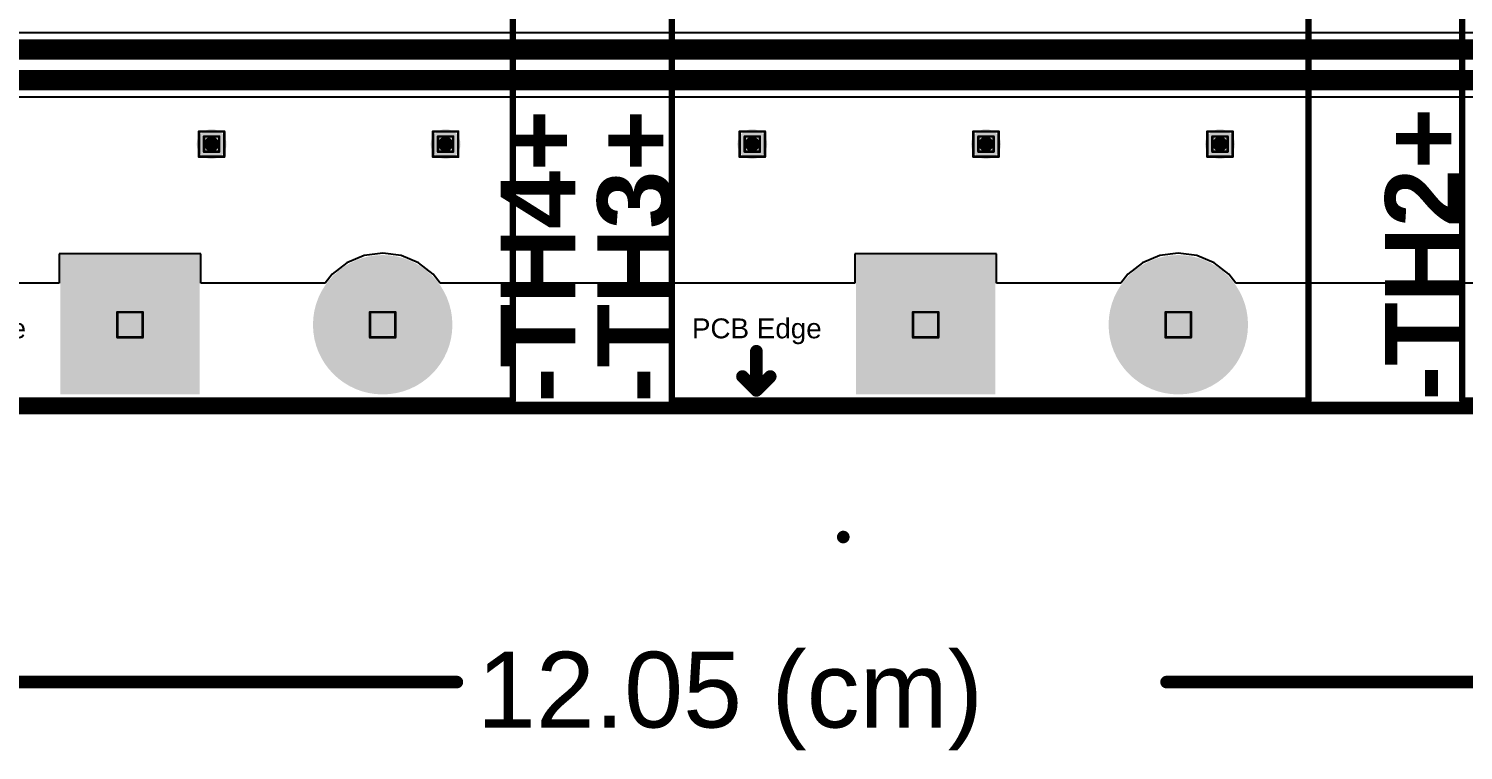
# Model space of a CAD drawing. Header units: inches. Extents: x -0.3 to 9.9, y -0.4 to 5.
# Drawn here: x 1.618 to 2.754, y -0.393 to 0.178 of the extents above; entities that cross this region are included whole.
import ezdxf

# ---------------------------------------------------------------- set-up
doc = ezdxf.new("R2010")
doc.units = ezdxf.units.IN
doc.header["$MEASUREMENT"] = 0
for name, color, linetype in [('Board Outline', 216, 'Continuous'), ('Bottom Layer', 5, 'Continuous'), ('Bottom Solder', 6, 'Continuous'), ('Dimension', 6, 'Continuous'), ('Drill Drawing', 1, 'Continuous'), ('Multi-Layer', 9, 'Continuous'), ('Pad Holes', 156, 'Continuous'), ('Top Layer', 1, 'Continuous'), ('Top Overlay', 2, 'Continuous'), ('Top Solder', 216, 'Continuous'), ('Via Holes', 16, 'Continuous')]:
    doc.layers.add(name, color=color, linetype=linetype)
doc.styles.add('Arial', font='', dxfattribs={"height": 0.2})
doc.styles.add('Arial_Bold', font='', dxfattribs={"height": 0.2})
doc.styles.get('Arial').set_extended_font_data('Arial')
doc.styles.get('Arial_Bold').set_extended_font_data('Arial', bold=True)

# ---------------------------------------------------------------- blocks, each defined once
blk = doc.blocks.new('HA0200500000G_7')
at = {"layer": 'Bottom Layer'}
h = blk.add_hatch(color=5, dxfattribs=at)
edge = h.paths.add_edge_path()
edge.add_arc((-0.1, 0.15), 0.0511811, 0, 360)
h = blk.add_hatch(color=5, dxfattribs=at)
edge = h.paths.add_edge_path()
edge.add_arc((0.1, 0.15), 0.0511811, 0, 360)
blk.add_hatch(color=5, dxfattribs=at).paths.add_polyline_path([(-0.1511811, -0.0988189), (-0.0488189, -0.0988189), (-0.0488189, -0.2011811), (-0.1511811, -0.2011811)])
h = blk.add_hatch(color=5, dxfattribs=at)
edge = h.paths.add_edge_path()
edge.add_arc((0.1, -0.15), 0.0511811, 0, 360)
at = {"layer": 'Bottom Solder'}
h = blk.add_hatch(color=6, dxfattribs=at)
edge = h.paths.add_edge_path()
edge.add_arc((-0.1, 0.15), 0.0551811, 0, 360)
h = blk.add_hatch(color=6, dxfattribs=at)
edge = h.paths.add_edge_path()
edge.add_arc((0.1, 0.15), 0.0551811, 0, 360)
blk.add_hatch(color=6, dxfattribs=at).paths.add_polyline_path([(-0.1551811, -0.0948189), (-0.0448189, -0.0948189), (-0.0448189, -0.2051811), (-0.1551811, -0.2051811)])
h = blk.add_hatch(color=6, dxfattribs=at)
edge = h.paths.add_edge_path()
edge.add_arc((0.1, -0.15), 0.0551811, 0, 360)
at = {"layer": 'Multi-Layer'}
h = blk.add_hatch(color=9, dxfattribs=at)
edge = h.paths.add_edge_path()
edge.add_arc((-0.1, 0.15), 0.0511811, 0, 360)
h = blk.add_hatch(color=9, dxfattribs=at)
edge = h.paths.add_edge_path()
edge.add_arc((0.1, 0.15), 0.0511811, 0, 360)
blk.add_hatch(color=9, dxfattribs=at).paths.add_polyline_path([(-0.1511811, -0.0988189), (-0.0488189, -0.0988189), (-0.0488189, -0.2011811), (-0.1511811, -0.2011811)])
h = blk.add_hatch(color=9, dxfattribs=at)
edge = h.paths.add_edge_path()
edge.add_arc((0.1, -0.15), 0.0511811, 0, 360)
at = {"layer": 'Pad Holes'}
h = blk.add_hatch(color=7, dxfattribs=at)
edge = h.paths.add_edge_path()
edge.add_arc((-0.1, 0.15), 0.0255905, 0, 360)
h = blk.add_hatch(color=7, dxfattribs=at)
edge = h.paths.add_edge_path()
edge.add_arc((0.1, 0.15), 0.0255905, 0, 360)
h = blk.add_hatch(color=7, dxfattribs=at)
edge = h.paths.add_edge_path()
edge.add_arc((-0.1, -0.15), 0.0255905, 0, 360)
h = blk.add_hatch(color=7, dxfattribs=at)
edge = h.paths.add_edge_path()
edge.add_arc((0.1, -0.15), 0.0255905, 0, 360)
at = {"layer": 'Top Layer'}
h = blk.add_hatch(color=1, dxfattribs=at)
edge = h.paths.add_edge_path()
edge.add_arc((-0.1, 0.15), 0.0511811, 0, 360)
h = blk.add_hatch(color=1, dxfattribs=at)
edge = h.paths.add_edge_path()
edge.add_arc((0.1, 0.15), 0.0511811, 0, 360)
blk.add_hatch(color=1, dxfattribs=at).paths.add_polyline_path([(-0.1511811, -0.0988189), (-0.0488189, -0.0988189), (-0.0488189, -0.2011811), (-0.1511811, -0.2011811)])
h = blk.add_hatch(color=1, dxfattribs=at)
edge = h.paths.add_edge_path()
edge.add_arc((0.1, -0.15), 0.0511811, 0, 360)
at = {"layer": 'Top Solder'}
h = blk.add_hatch(color=216, dxfattribs=at)
edge = h.paths.add_edge_path()
edge.add_arc((-0.1, 0.15), 0.0551811, 0, 360)
h = blk.add_hatch(color=216, dxfattribs=at)
edge = h.paths.add_edge_path()
edge.add_arc((0.1, 0.15), 0.0551811, 0, 360)
blk.add_hatch(color=216, dxfattribs=at).paths.add_polyline_path([(-0.1551811, -0.0948189), (-0.0448189, -0.0948189), (-0.0448189, -0.2051811), (-0.1551811, -0.2051811)])
h = blk.add_hatch(color=216, dxfattribs=at)
edge = h.paths.add_edge_path()
edge.add_arc((0.1, -0.15), 0.0551811, 0, 360)
at = {"layer": 'Top Overlay'}
for points in [[(-0.301, 0.212, 0.005, 0.005, 0), (0.203, 0.212, 0.005, 0.005, 0)], [(-0.301, -0.21, 0.005, 0.005, 0), (-0.301, 0.212, 0.005, 0.005, 0)], [(0.203, -0.21, 0.005, 0.005, 0), (0.203, 0.212, 0.005, 0.005, 0)], [(-0.234, -0.202, 0.01, 0.01, 0), (-0.234, -0.171, 0.01, 0.01, 0)], [(-0.245, -0.191, 0.01, 0.01, 0), (-0.234, -0.202, 0.01, 0.01, 0)], [(-0.234, -0.202, 0.01, 0.01, 0), (-0.223, -0.191, 0.01, 0.01, 0)], [(-0.301, -0.21, 0.005, 0.005, 0), (-0.195, -0.21, 0.005, 0.005, 0)], [(-0.195, -0.21, 0.005, 0.005, 0), (0.203, -0.21, 0.005, 0.005, 0)]]:
    blk.add_lwpolyline(points, format="xyseb", dxfattribs=at)
for points in [[(-0.30225, 0.212, 0.0025, 0.0025, 1), (-0.29975, 0.212, 0.0025, 0.0025, 1)], [(-0.30225, 0.212, 0.0025, 0.0025, 1), (-0.29975, 0.212, 0.0025, 0.0025, 1)], [(0.20175, 0.212, 0.0025, 0.0025, 1), (0.20425, 0.212, 0.0025, 0.0025, 1)], [(0.20175, 0.212, 0.0025, 0.0025, 1), (0.20425, 0.212, 0.0025, 0.0025, 1)], [(-0.2365, -0.171, 0.005, 0.005, 1), (-0.2315, -0.171, 0.005, 0.005, 1)], [(-0.2475, -0.191, 0.005, 0.005, 1), (-0.2425, -0.191, 0.005, 0.005, 1)], [(-0.2255, -0.191, 0.005, 0.005, 1), (-0.2205, -0.191, 0.005, 0.005, 1)], [(-0.2365, -0.202, 0.005, 0.005, 1), (-0.2315, -0.202, 0.005, 0.005, 1)], [(-0.2365, -0.202, 0.005, 0.005, 1), (-0.2315, -0.202, 0.005, 0.005, 1)], [(-0.2365, -0.202, 0.005, 0.005, 1), (-0.2315, -0.202, 0.005, 0.005, 1)], [(-0.30225, -0.21, 0.0025, 0.0025, 1), (-0.29975, -0.21, 0.0025, 0.0025, 1)], [(-0.30225, -0.21, 0.0025, 0.0025, 1), (-0.29975, -0.21, 0.0025, 0.0025, 1)], [(-0.19625, -0.21, 0.0025, 0.0025, 1), (-0.19375, -0.21, 0.0025, 0.0025, 1)], [(-0.19625, -0.21, 0.0025, 0.0025, 1), (-0.19375, -0.21, 0.0025, 0.0025, 1)], [(0.20175, -0.21, 0.0025, 0.0025, 1), (0.20425, -0.21, 0.0025, 0.0025, 1)], [(0.20175, -0.21, 0.0025, 0.0025, 1), (0.20425, -0.21, 0.0025, 0.0025, 1)]]:
    blk.add_lwpolyline(points, format="xyseb", close=True, dxfattribs=at)
at = {"layer": 'Top Overlay', "style": 'Arial'}
blk.add_text('PCB Edge', height=0.015748, dxfattribs=at).set_placement((-0.285, -0.1607524))
blk = doc.blocks.new('HA0200500000G_8')
at = {"layer": 'Bottom Layer'}
h = blk.add_hatch(color=5, dxfattribs=at)
edge = h.paths.add_edge_path()
edge.add_arc((-0.1, 0.15), 0.0511811, 0, 360)
h = blk.add_hatch(color=5, dxfattribs=at)
edge = h.paths.add_edge_path()
edge.add_arc((0.1, 0.15), 0.0511811, 0, 360)
blk.add_hatch(color=5, dxfattribs=at).paths.add_polyline_path([(-0.1511811, -0.0988189), (-0.0488189, -0.0988189), (-0.0488189, -0.2011811), (-0.1511811, -0.2011811)])
h = blk.add_hatch(color=5, dxfattribs=at)
edge = h.paths.add_edge_path()
edge.add_arc((0.1, -0.15), 0.0511811, 0, 360)
at = {"layer": 'Bottom Solder'}
h = blk.add_hatch(color=6, dxfattribs=at)
edge = h.paths.add_edge_path()
edge.add_arc((-0.1, 0.15), 0.0551811, 0, 360)
h = blk.add_hatch(color=6, dxfattribs=at)
edge = h.paths.add_edge_path()
edge.add_arc((0.1, 0.15), 0.0551811, 0, 360)
blk.add_hatch(color=6, dxfattribs=at).paths.add_polyline_path([(-0.1551811, -0.0948189), (-0.0448189, -0.0948189), (-0.0448189, -0.2051811), (-0.1551811, -0.2051811)])
h = blk.add_hatch(color=6, dxfattribs=at)
edge = h.paths.add_edge_path()
edge.add_arc((0.1, -0.15), 0.0551811, 0, 360)
at = {"layer": 'Multi-Layer'}
h = blk.add_hatch(color=9, dxfattribs=at)
edge = h.paths.add_edge_path()
edge.add_arc((-0.1, 0.15), 0.0511811, 0, 360)
h = blk.add_hatch(color=9, dxfattribs=at)
edge = h.paths.add_edge_path()
edge.add_arc((0.1, 0.15), 0.0511811, 0, 360)
blk.add_hatch(color=9, dxfattribs=at).paths.add_polyline_path([(-0.1511811, -0.0988189), (-0.0488189, -0.0988189), (-0.0488189, -0.2011811), (-0.1511811, -0.2011811)])
h = blk.add_hatch(color=9, dxfattribs=at)
edge = h.paths.add_edge_path()
edge.add_arc((0.1, -0.15), 0.0511811, 0, 360)
at = {"layer": 'Pad Holes'}
h = blk.add_hatch(color=7, dxfattribs=at)
edge = h.paths.add_edge_path()
edge.add_arc((-0.1, 0.15), 0.0255905, 0, 360)
h = blk.add_hatch(color=7, dxfattribs=at)
edge = h.paths.add_edge_path()
edge.add_arc((0.1, 0.15), 0.0255905, 0, 360)
h = blk.add_hatch(color=7, dxfattribs=at)
edge = h.paths.add_edge_path()
edge.add_arc((-0.1, -0.15), 0.0255905, 0, 360)
h = blk.add_hatch(color=7, dxfattribs=at)
edge = h.paths.add_edge_path()
edge.add_arc((0.1, -0.15), 0.0255905, 0, 360)
at = {"layer": 'Top Layer'}
h = blk.add_hatch(color=1, dxfattribs=at)
edge = h.paths.add_edge_path()
edge.add_arc((-0.1, 0.15), 0.0511811, 0, 360)
h = blk.add_hatch(color=1, dxfattribs=at)
edge = h.paths.add_edge_path()
edge.add_arc((0.1, 0.15), 0.0511811, 0, 360)
blk.add_hatch(color=1, dxfattribs=at).paths.add_polyline_path([(-0.1511811, -0.0988189), (-0.0488189, -0.0988189), (-0.0488189, -0.2011811), (-0.1511811, -0.2011811)])
h = blk.add_hatch(color=1, dxfattribs=at)
edge = h.paths.add_edge_path()
edge.add_arc((0.1, -0.15), 0.0511811, 0, 360)
at = {"layer": 'Top Solder'}
h = blk.add_hatch(color=216, dxfattribs=at)
edge = h.paths.add_edge_path()
edge.add_arc((-0.1, 0.15), 0.0551811, 0, 360)
h = blk.add_hatch(color=216, dxfattribs=at)
edge = h.paths.add_edge_path()
edge.add_arc((0.1, 0.15), 0.0551811, 0, 360)
blk.add_hatch(color=216, dxfattribs=at).paths.add_polyline_path([(-0.1551811, -0.0948189), (-0.0448189, -0.0948189), (-0.0448189, -0.2051811), (-0.1551811, -0.2051811)])
h = blk.add_hatch(color=216, dxfattribs=at)
edge = h.paths.add_edge_path()
edge.add_arc((0.1, -0.15), 0.0551811, 0, 360)
at = {"layer": 'Top Overlay'}
for points in [[(-0.301, 0.212, 0.005, 0.005, 0), (0.203, 0.212, 0.005, 0.005, 0)], [(-0.301, -0.21, 0.005, 0.005, 0), (-0.301, 0.212, 0.005, 0.005, 0)], [(0.203, -0.21, 0.005, 0.005, 0), (0.203, 0.212, 0.005, 0.005, 0)], [(-0.234, -0.202, 0.01, 0.01, 0), (-0.234, -0.171, 0.01, 0.01, 0)], [(-0.245, -0.191, 0.01, 0.01, 0), (-0.234, -0.202, 0.01, 0.01, 0)], [(-0.234, -0.202, 0.01, 0.01, 0), (-0.223, -0.191, 0.01, 0.01, 0)], [(-0.301, -0.21, 0.005, 0.005, 0), (-0.195, -0.21, 0.005, 0.005, 0)], [(-0.195, -0.21, 0.005, 0.005, 0), (0.203, -0.21, 0.005, 0.005, 0)]]:
    blk.add_lwpolyline(points, format="xyseb", dxfattribs=at)
for points in [[(-0.30225, 0.212, 0.0025, 0.0025, 1), (-0.29975, 0.212, 0.0025, 0.0025, 1)], [(-0.30225, 0.212, 0.0025, 0.0025, 1), (-0.29975, 0.212, 0.0025, 0.0025, 1)], [(0.20175, 0.212, 0.0025, 0.0025, 1), (0.20425, 0.212, 0.0025, 0.0025, 1)], [(0.20175, 0.212, 0.0025, 0.0025, 1), (0.20425, 0.212, 0.0025, 0.0025, 1)], [(-0.2365, -0.171, 0.005, 0.005, 1), (-0.2315, -0.171, 0.005, 0.005, 1)], [(-0.2475, -0.191, 0.005, 0.005, 1), (-0.2425, -0.191, 0.005, 0.005, 1)], [(-0.2255, -0.191, 0.005, 0.005, 1), (-0.2205, -0.191, 0.005, 0.005, 1)], [(-0.2365, -0.202, 0.005, 0.005, 1), (-0.2315, -0.202, 0.005, 0.005, 1)], [(-0.2365, -0.202, 0.005, 0.005, 1), (-0.2315, -0.202, 0.005, 0.005, 1)], [(-0.2365, -0.202, 0.005, 0.005, 1), (-0.2315, -0.202, 0.005, 0.005, 1)], [(-0.30225, -0.21, 0.0025, 0.0025, 1), (-0.29975, -0.21, 0.0025, 0.0025, 1)], [(-0.30225, -0.21, 0.0025, 0.0025, 1), (-0.29975, -0.21, 0.0025, 0.0025, 1)], [(-0.19625, -0.21, 0.0025, 0.0025, 1), (-0.19375, -0.21, 0.0025, 0.0025, 1)], [(-0.19625, -0.21, 0.0025, 0.0025, 1), (-0.19375, -0.21, 0.0025, 0.0025, 1)], [(0.20175, -0.21, 0.0025, 0.0025, 1), (0.20425, -0.21, 0.0025, 0.0025, 1)], [(0.20175, -0.21, 0.0025, 0.0025, 1), (0.20425, -0.21, 0.0025, 0.0025, 1)]]:
    blk.add_lwpolyline(points, format="xyseb", close=True, dxfattribs=at)
at = {"layer": 'Top Overlay', "style": 'Arial'}
blk.add_text('PCB Edge', height=0.015748, dxfattribs=at).set_placement((-0.285, -0.1607524))
blk = doc.blocks.new('HA0200500000G_9')
at = {"layer": 'Bottom Layer'}
h = blk.add_hatch(color=5, dxfattribs=at)
edge = h.paths.add_edge_path()
edge.add_arc((-0.1, 0.15), 0.0511811, 0, 360)
h = blk.add_hatch(color=5, dxfattribs=at)
edge = h.paths.add_edge_path()
edge.add_arc((0.1, 0.15), 0.0511811, 0, 360)
blk.add_hatch(color=5, dxfattribs=at).paths.add_polyline_path([(-0.1511811, -0.0988189), (-0.0488189, -0.0988189), (-0.0488189, -0.2011811), (-0.1511811, -0.2011811)])
h = blk.add_hatch(color=5, dxfattribs=at)
edge = h.paths.add_edge_path()
edge.add_arc((0.1, -0.15), 0.0511811, 0, 360)
at = {"layer": 'Bottom Solder'}
h = blk.add_hatch(color=6, dxfattribs=at)
edge = h.paths.add_edge_path()
edge.add_arc((-0.1, 0.15), 0.0551811, 0, 360)
h = blk.add_hatch(color=6, dxfattribs=at)
edge = h.paths.add_edge_path()
edge.add_arc((0.1, 0.15), 0.0551811, 0, 360)
blk.add_hatch(color=6, dxfattribs=at).paths.add_polyline_path([(-0.1551811, -0.0948189), (-0.0448189, -0.0948189), (-0.0448189, -0.2051811), (-0.1551811, -0.2051811)])
h = blk.add_hatch(color=6, dxfattribs=at)
edge = h.paths.add_edge_path()
edge.add_arc((0.1, -0.15), 0.0551811, 0, 360)
at = {"layer": 'Multi-Layer'}
h = blk.add_hatch(color=9, dxfattribs=at)
edge = h.paths.add_edge_path()
edge.add_arc((-0.1, 0.15), 0.0511811, 0, 360)
h = blk.add_hatch(color=9, dxfattribs=at)
edge = h.paths.add_edge_path()
edge.add_arc((0.1, 0.15), 0.0511811, 0, 360)
blk.add_hatch(color=9, dxfattribs=at).paths.add_polyline_path([(-0.1511811, -0.0988189), (-0.0488189, -0.0988189), (-0.0488189, -0.2011811), (-0.1511811, -0.2011811)])
h = blk.add_hatch(color=9, dxfattribs=at)
edge = h.paths.add_edge_path()
edge.add_arc((0.1, -0.15), 0.0511811, 0, 360)
at = {"layer": 'Pad Holes'}
h = blk.add_hatch(color=7, dxfattribs=at)
edge = h.paths.add_edge_path()
edge.add_arc((-0.1, 0.15), 0.0255905, 0, 360)
h = blk.add_hatch(color=7, dxfattribs=at)
edge = h.paths.add_edge_path()
edge.add_arc((0.1, 0.15), 0.0255905, 0, 360)
h = blk.add_hatch(color=7, dxfattribs=at)
edge = h.paths.add_edge_path()
edge.add_arc((-0.1, -0.15), 0.0255905, 0, 360)
h = blk.add_hatch(color=7, dxfattribs=at)
edge = h.paths.add_edge_path()
edge.add_arc((0.1, -0.15), 0.0255905, 0, 360)
at = {"layer": 'Top Layer'}
h = blk.add_hatch(color=1, dxfattribs=at)
edge = h.paths.add_edge_path()
edge.add_arc((-0.1, 0.15), 0.0511811, 0, 360)
h = blk.add_hatch(color=1, dxfattribs=at)
edge = h.paths.add_edge_path()
edge.add_arc((0.1, 0.15), 0.0511811, 0, 360)
blk.add_hatch(color=1, dxfattribs=at).paths.add_polyline_path([(-0.1511811, -0.0988189), (-0.0488189, -0.0988189), (-0.0488189, -0.2011811), (-0.1511811, -0.2011811)])
h = blk.add_hatch(color=1, dxfattribs=at)
edge = h.paths.add_edge_path()
edge.add_arc((0.1, -0.15), 0.0511811, 0, 360)
at = {"layer": 'Top Solder'}
h = blk.add_hatch(color=216, dxfattribs=at)
edge = h.paths.add_edge_path()
edge.add_arc((-0.1, 0.15), 0.0551811, 0, 360)
h = blk.add_hatch(color=216, dxfattribs=at)
edge = h.paths.add_edge_path()
edge.add_arc((0.1, 0.15), 0.0551811, 0, 360)
blk.add_hatch(color=216, dxfattribs=at).paths.add_polyline_path([(-0.1551811, -0.0948189), (-0.0448189, -0.0948189), (-0.0448189, -0.2051811), (-0.1551811, -0.2051811)])
h = blk.add_hatch(color=216, dxfattribs=at)
edge = h.paths.add_edge_path()
edge.add_arc((0.1, -0.15), 0.0551811, 0, 360)
at = {"layer": 'Top Overlay'}
for points in [[(-0.301, 0.212, 0.005, 0.005, 0), (0.203, 0.212, 0.005, 0.005, 0)], [(-0.301, -0.21, 0.005, 0.005, 0), (-0.301, 0.212, 0.005, 0.005, 0)], [(0.203, -0.21, 0.005, 0.005, 0), (0.203, 0.212, 0.005, 0.005, 0)], [(-0.234, -0.202, 0.01, 0.01, 0), (-0.234, -0.171, 0.01, 0.01, 0)], [(-0.245, -0.191, 0.01, 0.01, 0), (-0.234, -0.202, 0.01, 0.01, 0)], [(-0.234, -0.202, 0.01, 0.01, 0), (-0.223, -0.191, 0.01, 0.01, 0)], [(-0.301, -0.21, 0.005, 0.005, 0), (-0.195, -0.21, 0.005, 0.005, 0)], [(-0.195, -0.21, 0.005, 0.005, 0), (0.203, -0.21, 0.005, 0.005, 0)]]:
    blk.add_lwpolyline(points, format="xyseb", dxfattribs=at)
for points in [[(-0.30225, 0.212, 0.0025, 0.0025, 1), (-0.29975, 0.212, 0.0025, 0.0025, 1)], [(-0.30225, 0.212, 0.0025, 0.0025, 1), (-0.29975, 0.212, 0.0025, 0.0025, 1)], [(0.20175, 0.212, 0.0025, 0.0025, 1), (0.20425, 0.212, 0.0025, 0.0025, 1)], [(0.20175, 0.212, 0.0025, 0.0025, 1), (0.20425, 0.212, 0.0025, 0.0025, 1)], [(-0.2365, -0.171, 0.005, 0.005, 1), (-0.2315, -0.171, 0.005, 0.005, 1)], [(-0.2475, -0.191, 0.005, 0.005, 1), (-0.2425, -0.191, 0.005, 0.005, 1)], [(-0.2255, -0.191, 0.005, 0.005, 1), (-0.2205, -0.191, 0.005, 0.005, 1)], [(-0.2365, -0.202, 0.005, 0.005, 1), (-0.2315, -0.202, 0.005, 0.005, 1)], [(-0.2365, -0.202, 0.005, 0.005, 1), (-0.2315, -0.202, 0.005, 0.005, 1)], [(-0.2365, -0.202, 0.005, 0.005, 1), (-0.2315, -0.202, 0.005, 0.005, 1)], [(-0.30225, -0.21, 0.0025, 0.0025, 1), (-0.29975, -0.21, 0.0025, 0.0025, 1)], [(-0.30225, -0.21, 0.0025, 0.0025, 1), (-0.29975, -0.21, 0.0025, 0.0025, 1)], [(-0.19625, -0.21, 0.0025, 0.0025, 1), (-0.19375, -0.21, 0.0025, 0.0025, 1)], [(-0.19625, -0.21, 0.0025, 0.0025, 1), (-0.19375, -0.21, 0.0025, 0.0025, 1)], [(0.20175, -0.21, 0.0025, 0.0025, 1), (0.20425, -0.21, 0.0025, 0.0025, 1)], [(0.20175, -0.21, 0.0025, 0.0025, 1), (0.20425, -0.21, 0.0025, 0.0025, 1)]]:
    blk.add_lwpolyline(points, format="xyseb", close=True, dxfattribs=at)
at = {"layer": 'Top Overlay', "style": 'Arial'}
blk.add_text('PCB Edge', height=0.015748, dxfattribs=at).set_placement((-0.285, -0.1607524))

msp = doc.modelspace()

# ---------------------------------------------------------------- hatches: boundary and pattern name
at = {"layer": 'Bottom Layer'}
h = msp.add_hatch(color=5, dxfattribs=at)
edge = h.paths.add_edge_path()
edge.add_arc((1.763, 0.087), 0.011811, 0, 360)
h = msp.add_hatch(color=5, dxfattribs=at)
edge = h.paths.add_edge_path()
edge.add_arc((1.9482288, 0.087), 0.011811, 0, 360)
h = msp.add_hatch(color=5, dxfattribs=at)
edge = h.paths.add_edge_path()
edge.add_arc((2.191, 0.087), 0.011811, 0, 360)
h = msp.add_hatch(color=5, dxfattribs=at)
edge = h.paths.add_edge_path()
edge.add_arc((2.376, 0.087), 0.011811, 0, 360)
h = msp.add_hatch(color=5, dxfattribs=at)
edge = h.paths.add_edge_path()
edge.add_arc((2.5612288, 0.087), 0.011811, 0, 360)
at = {"layer": 'Bottom Solder'}
h = msp.add_hatch(color=6, dxfattribs=at)
edge = h.paths.add_edge_path()
edge.add_arc((1.763, 0.087), 0.0059055, 0, 360)
h = msp.add_hatch(color=6, dxfattribs=at)
edge = h.paths.add_edge_path()
edge.add_arc((1.9482288, 0.087), 0.0059055, 0, 360)
h = msp.add_hatch(color=6, dxfattribs=at)
edge = h.paths.add_edge_path()
edge.add_arc((2.191, 0.087), 0.0059055, 0, 360)
h = msp.add_hatch(color=6, dxfattribs=at)
edge = h.paths.add_edge_path()
edge.add_arc((2.376, 0.087), 0.0059055, 0, 360)
h = msp.add_hatch(color=6, dxfattribs=at)
edge = h.paths.add_edge_path()
edge.add_arc((2.5612288, 0.087), 0.0059055, 0, 360)
at = {"layer": 'Top Layer'}
h = msp.add_hatch(color=1, dxfattribs=at)
edge = h.paths.add_edge_path()
edge.add_arc((1.763, 0.087), 0.011811, 0, 360)
h = msp.add_hatch(color=1, dxfattribs=at)
edge = h.paths.add_edge_path()
edge.add_arc((1.9482288, 0.087), 0.011811, 0, 360)
h = msp.add_hatch(color=1, dxfattribs=at)
edge = h.paths.add_edge_path()
edge.add_arc((2.191, 0.087), 0.011811, 0, 360)
h = msp.add_hatch(color=1, dxfattribs=at)
edge = h.paths.add_edge_path()
edge.add_arc((2.376, 0.087), 0.011811, 0, 360)
h = msp.add_hatch(color=1, dxfattribs=at)
edge = h.paths.add_edge_path()
edge.add_arc((2.5612288, 0.087), 0.011811, 0, 360)
at = {"layer": 'Top Solder'}
h = msp.add_hatch(color=216, dxfattribs=at)
edge = h.paths.add_edge_path()
edge.add_arc((1.763, 0.087), 0.0059055, 0, 360)
h = msp.add_hatch(color=216, dxfattribs=at)
edge = h.paths.add_edge_path()
edge.add_arc((1.9482288, 0.087), 0.0059055, 0, 360)
h = msp.add_hatch(color=216, dxfattribs=at)
edge = h.paths.add_edge_path()
edge.add_arc((2.191, 0.087), 0.0059055, 0, 360)
h = msp.add_hatch(color=216, dxfattribs=at)
edge = h.paths.add_edge_path()
edge.add_arc((2.376, 0.087), 0.0059055, 0, 360)
h = msp.add_hatch(color=216, dxfattribs=at)
edge = h.paths.add_edge_path()
edge.add_arc((2.5612288, 0.087), 0.0059055, 0, 360)
at = {"layer": 'Via Holes'}
h = msp.add_hatch(color=7, dxfattribs=at)
edge = h.paths.add_edge_path()
edge.add_arc((1.763, 0.087), 0.0059055, 0, 360)
h = msp.add_hatch(color=7, dxfattribs=at)
edge = h.paths.add_edge_path()
edge.add_arc((1.9482288, 0.087), 0.0059055, 0, 360)
h = msp.add_hatch(color=7, dxfattribs=at)
edge = h.paths.add_edge_path()
edge.add_arc((2.191, 0.087), 0.0059055, 0, 360)
h = msp.add_hatch(color=7, dxfattribs=at)
edge = h.paths.add_edge_path()
edge.add_arc((2.376, 0.087), 0.0059055, 0, 360)
h = msp.add_hatch(color=7, dxfattribs=at)
edge = h.paths.add_edge_path()
edge.add_arc((2.5612288, 0.087), 0.0059055, 0, 360)

# ---------------------------------------------------------------- linework, layer by layer
at = {"layer": 'Board Outline'}
for points in [[(-0.1171772, -0.122, 0.01, 0.01, 0), (4.6252322, -0.122, 0.01, 0.01, 0)], [(2.2630273, -0.2241772, 0.01, 0.01, 0), (2.2630275, -0.2241774, 0.01, 0.01, 0)]]:
    msp.add_lwpolyline(points, format="xyseb", dxfattribs=at)
for points in [[(2.2605273, -0.2241772, 0.005, 0.005, 1), (2.2655273, -0.2241772, 0.005, 0.005, 1)], [(2.2605275, -0.2241774, 0.005, 0.005, 1), (2.2655275, -0.2241774, 0.005, 0.005, 1)]]:
    msp.add_lwpolyline(points, format="xyseb", close=True, dxfattribs=at)
at = {"layer": 'Bottom Layer'}
for p, q in [((3.2093837, 0.1752547), (1.2224903, 0.1752547)), ((1.2013415, 0.1243158), (3.2364445, 0.1243158)), ((1.7546041, 0.0001301), (1.6422419, 0.0001301)), ((1.6422419, 0.0001301), (1.6422419, -0.0230001)), ((1.7546041, -0.0230001), (1.7546041, 0.0001301)), ((1.898423, 0.0006149), (1.8837568, -0.0013159)), ((1.9130892, -0.0013159), (1.898423, 0.0006149)), ((2.3844041, 0.0001301), (2.2720419, 0.0001301)), ((2.2720419, 0.0001301), (2.2720419, -0.023)), ((2.3844041, -0.023), (2.3844041, 0.0001301)), ((2.528223, 0.0006149), (2.5135568, -0.0013159)), ((2.5428892, -0.0013159), (2.528223, 0.0006149)), ((1.87009, -0.0069769), (1.8583542, -0.0159822)), ((1.8837568, -0.0013159), (1.87009, -0.0069769)), ((1.926756, -0.0069769), (1.9130892, -0.0013159)), ((1.9384918, -0.0159822), (1.926756, -0.0069769)), ((2.49989, -0.0069769), (2.4881542, -0.0159822)), ((2.5135568, -0.0013159), (2.49989, -0.0069769)), ((2.556556, -0.0069769), (2.5428892, -0.0013159)), ((2.5682918, -0.0159822), (2.556556, -0.0069769)), ((1.8583542, -0.0159822), (1.8529691, -0.0230001)), ((1.9438769, -0.0230001), (1.9384918, -0.0159822)), ((2.4881542, -0.0159822), (2.4827692, -0.023)), ((2.5736768, -0.023), (2.5682918, -0.0159822)), ((1.6422419, -0.0230001), (1.3160769, -0.0230001)), ((1.8529691, -0.0230001), (1.7546041, -0.0230001)), ((2.2720419, -0.023), (1.9438769, -0.0230001)), ((2.4827692, -0.023), (2.3844041, -0.023)), ((2.8978419, -0.023), (2.5736768, -0.023))]:
    msp.add_line(p, q, dxfattribs=at)
for points in [[(1.217, 0.162, 0.016, 0.016, 0), (3.214874, 0.162, 0.016, 0.016, 0)], [(1.2013415, 0.1375705, 0.016, 0.016, 0), (3.2364445, 0.1375705, 0.016, 0.016, 0)]]:
    msp.add_lwpolyline(points, format="xyseb", dxfattribs=at)
at = {"layer": 'Dimension'}
for points in [[(-0.1171772, -0.3390514, 0.01, 0.01, 0), (1.9571132, -0.3390514, 0.01, 0.01, 0)], [(2.5189417, -0.3390514, 0.01, 0.01, 0), (4.6252322, -0.3390514, 0.01, 0.01, 0)]]:
    msp.add_lwpolyline(points, format="xyseb", dxfattribs=at)
for points in [[(1.9546132, -0.3390514, 0.005, 0.005, 1), (1.9596132, -0.3390514, 0.005, 0.005, 1)], [(2.5164417, -0.3390514, 0.005, 0.005, 1), (2.5214417, -0.3390514, 0.005, 0.005, 1)]]:
    msp.add_lwpolyline(points, format="xyseb", close=True, dxfattribs=at)
at = {"layer": 'Drill Drawing'}
for points in [[(1.753, 0.097, 0.002, 0.002, 0), (1.773, 0.097, 0.002, 0.002, 0)], [(1.753, 0.077, 0.002, 0.002, 0), (1.753, 0.097, 0.002, 0.002, 0)], [(1.757, 0.093, 0.002, 0.002, 0), (1.769, 0.093, 0.002, 0.002, 0)], [(1.757, 0.081, 0.002, 0.002, 0), (1.757, 0.093, 0.002, 0.002, 0)], [(1.769, 0.081, 0.002, 0.002, 0), (1.769, 0.093, 0.002, 0.002, 0)], [(1.773, 0.077, 0.002, 0.002, 0), (1.773, 0.097, 0.002, 0.002, 0)], [(1.9382288, 0.097, 0.002, 0.002, 0), (1.9582288, 0.097, 0.002, 0.002, 0)], [(1.9382288, 0.077, 0.002, 0.002, 0), (1.9382288, 0.097, 0.002, 0.002, 0)], [(1.9422288, 0.093, 0.002, 0.002, 0), (1.9542288, 0.093, 0.002, 0.002, 0)], [(1.9422288, 0.081, 0.002, 0.002, 0), (1.9422288, 0.093, 0.002, 0.002, 0)], [(1.9542288, 0.081, 0.002, 0.002, 0), (1.9542288, 0.093, 0.002, 0.002, 0)], [(1.9582288, 0.077, 0.002, 0.002, 0), (1.9582288, 0.097, 0.002, 0.002, 0)], [(2.181, 0.097, 0.002, 0.002, 0), (2.201, 0.097, 0.002, 0.002, 0)], [(2.181, 0.077, 0.002, 0.002, 0), (2.181, 0.097, 0.002, 0.002, 0)], [(2.185, 0.093, 0.002, 0.002, 0), (2.197, 0.093, 0.002, 0.002, 0)], [(2.185, 0.081, 0.002, 0.002, 0), (2.185, 0.093, 0.002, 0.002, 0)], [(2.197, 0.081, 0.002, 0.002, 0), (2.197, 0.093, 0.002, 0.002, 0)], [(2.201, 0.077, 0.002, 0.002, 0), (2.201, 0.097, 0.002, 0.002, 0)], [(2.366, 0.097, 0.002, 0.002, 0), (2.386, 0.097, 0.002, 0.002, 0)], [(2.366, 0.077, 0.002, 0.002, 0), (2.366, 0.097, 0.002, 0.002, 0)], [(2.37, 0.093, 0.002, 0.002, 0), (2.382, 0.093, 0.002, 0.002, 0)], [(2.37, 0.081, 0.002, 0.002, 0), (2.37, 0.093, 0.002, 0.002, 0)], [(2.382, 0.081, 0.002, 0.002, 0), (2.382, 0.093, 0.002, 0.002, 0)], [(2.386, 0.077, 0.002, 0.002, 0), (2.386, 0.097, 0.002, 0.002, 0)], [(2.5512288, 0.097, 0.002, 0.002, 0), (2.5712288, 0.097, 0.002, 0.002, 0)], [(2.5512288, 0.077, 0.002, 0.002, 0), (2.5512288, 0.097, 0.002, 0.002, 0)], [(2.5552288, 0.093, 0.002, 0.002, 0), (2.5672288, 0.093, 0.002, 0.002, 0)], [(2.5552288, 0.081, 0.002, 0.002, 0), (2.5552288, 0.093, 0.002, 0.002, 0)], [(2.5672288, 0.081, 0.002, 0.002, 0), (2.5672288, 0.093, 0.002, 0.002, 0)], [(2.5712288, 0.077, 0.002, 0.002, 0), (2.5712288, 0.097, 0.002, 0.002, 0)], [(1.757, 0.081, 0.002, 0.002, 0), (1.769, 0.081, 0.002, 0.002, 0)], [(1.9422288, 0.081, 0.002, 0.002, 0), (1.9542288, 0.081, 0.002, 0.002, 0)], [(2.185, 0.081, 0.002, 0.002, 0), (2.197, 0.081, 0.002, 0.002, 0)], [(2.37, 0.081, 0.002, 0.002, 0), (2.382, 0.081, 0.002, 0.002, 0)], [(2.5552288, 0.081, 0.002, 0.002, 0), (2.5672288, 0.081, 0.002, 0.002, 0)], [(1.753, 0.077, 0.002, 0.002, 0), (1.773, 0.077, 0.002, 0.002, 0)], [(1.9382288, 0.077, 0.002, 0.002, 0), (1.9582288, 0.077, 0.002, 0.002, 0)], [(2.181, 0.077, 0.002, 0.002, 0), (2.201, 0.077, 0.002, 0.002, 0)], [(2.366, 0.077, 0.002, 0.002, 0), (2.386, 0.077, 0.002, 0.002, 0)], [(2.5512288, 0.077, 0.002, 0.002, 0), (2.5712288, 0.077, 0.002, 0.002, 0)], [(1.688423, -0.046051, 0.002, 0.002, 0), (1.708423, -0.046051, 0.002, 0.002, 0)], [(1.688423, -0.066051, 0.002, 0.002, 0), (1.688423, -0.046051, 0.002, 0.002, 0)], [(1.708423, -0.066051, 0.002, 0.002, 0), (1.708423, -0.046051, 0.002, 0.002, 0)], [(1.888423, -0.046051, 0.002, 0.002, 0), (1.908423, -0.046051, 0.002, 0.002, 0)], [(1.888423, -0.066051, 0.002, 0.002, 0), (1.888423, -0.046051, 0.002, 0.002, 0)], [(1.908423, -0.066051, 0.002, 0.002, 0), (1.908423, -0.046051, 0.002, 0.002, 0)], [(2.318223, -0.046051, 0.002, 0.002, 0), (2.338223, -0.046051, 0.002, 0.002, 0)], [(2.318223, -0.066051, 0.002, 0.002, 0), (2.318223, -0.046051, 0.002, 0.002, 0)], [(2.338223, -0.066051, 0.002, 0.002, 0), (2.338223, -0.046051, 0.002, 0.002, 0)], [(2.518223, -0.046051, 0.002, 0.002, 0), (2.538223, -0.046051, 0.002, 0.002, 0)], [(2.518223, -0.066051, 0.002, 0.002, 0), (2.518223, -0.046051, 0.002, 0.002, 0)], [(2.538223, -0.066051, 0.002, 0.002, 0), (2.538223, -0.046051, 0.002, 0.002, 0)], [(1.688423, -0.066051, 0.002, 0.002, 0), (1.708423, -0.066051, 0.002, 0.002, 0)], [(1.888423, -0.066051, 0.002, 0.002, 0), (1.908423, -0.066051, 0.002, 0.002, 0)], [(2.318223, -0.066051, 0.002, 0.002, 0), (2.338223, -0.066051, 0.002, 0.002, 0)], [(2.518223, -0.066051, 0.002, 0.002, 0), (2.538223, -0.066051, 0.002, 0.002, 0)]]:
    msp.add_lwpolyline(points, format="xyseb", dxfattribs=at)
for points in [[(1.7525, 0.097, 0.001, 0.001, 1), (1.7535, 0.097, 0.001, 0.001, 1)], [(1.7525, 0.097, 0.001, 0.001, 1), (1.7535, 0.097, 0.001, 0.001, 1)], [(1.7565, 0.093, 0.001, 0.001, 1), (1.7575, 0.093, 0.001, 0.001, 1)], [(1.7565, 0.093, 0.001, 0.001, 1), (1.7575, 0.093, 0.001, 0.001, 1)], [(1.7685, 0.093, 0.001, 0.001, 1), (1.7695, 0.093, 0.001, 0.001, 1)], [(1.7685, 0.093, 0.001, 0.001, 1), (1.7695, 0.093, 0.001, 0.001, 1)], [(1.7725, 0.097, 0.001, 0.001, 1), (1.7735, 0.097, 0.001, 0.001, 1)], [(1.7725, 0.097, 0.001, 0.001, 1), (1.7735, 0.097, 0.001, 0.001, 1)], [(1.9377288, 0.097, 0.001, 0.001, 1), (1.9387288, 0.097, 0.001, 0.001, 1)], [(1.9377288, 0.097, 0.001, 0.001, 1), (1.9387288, 0.097, 0.001, 0.001, 1)], [(1.9417288, 0.093, 0.001, 0.001, 1), (1.9427288, 0.093, 0.001, 0.001, 1)], [(1.9417288, 0.093, 0.001, 0.001, 1), (1.9427288, 0.093, 0.001, 0.001, 1)], [(1.9537288, 0.093, 0.001, 0.001, 1), (1.9547288, 0.093, 0.001, 0.001, 1)], [(1.9537288, 0.093, 0.001, 0.001, 1), (1.9547288, 0.093, 0.001, 0.001, 1)], [(1.9577288, 0.097, 0.001, 0.001, 1), (1.9587288, 0.097, 0.001, 0.001, 1)], [(1.9577288, 0.097, 0.001, 0.001, 1), (1.9587288, 0.097, 0.001, 0.001, 1)], [(2.1805, 0.097, 0.001, 0.001, 1), (2.1815, 0.097, 0.001, 0.001, 1)], [(2.1805, 0.097, 0.001, 0.001, 1), (2.1815, 0.097, 0.001, 0.001, 1)], [(2.1845, 0.093, 0.001, 0.001, 1), (2.1855, 0.093, 0.001, 0.001, 1)], [(2.1845, 0.093, 0.001, 0.001, 1), (2.1855, 0.093, 0.001, 0.001, 1)], [(2.1965, 0.093, 0.001, 0.001, 1), (2.1975, 0.093, 0.001, 0.001, 1)], [(2.1965, 0.093, 0.001, 0.001, 1), (2.1975, 0.093, 0.001, 0.001, 1)], [(2.2005, 0.097, 0.001, 0.001, 1), (2.2015, 0.097, 0.001, 0.001, 1)], [(2.2005, 0.097, 0.001, 0.001, 1), (2.2015, 0.097, 0.001, 0.001, 1)], [(2.3655, 0.097, 0.001, 0.001, 1), (2.3665, 0.097, 0.001, 0.001, 1)], [(2.3655, 0.097, 0.001, 0.001, 1), (2.3665, 0.097, 0.001, 0.001, 1)], [(2.3695, 0.093, 0.001, 0.001, 1), (2.3705, 0.093, 0.001, 0.001, 1)], [(2.3695, 0.093, 0.001, 0.001, 1), (2.3705, 0.093, 0.001, 0.001, 1)], [(2.3815, 0.093, 0.001, 0.001, 1), (2.3825, 0.093, 0.001, 0.001, 1)], [(2.3815, 0.093, 0.001, 0.001, 1), (2.3825, 0.093, 0.001, 0.001, 1)], [(2.3855, 0.097, 0.001, 0.001, 1), (2.3865, 0.097, 0.001, 0.001, 1)], [(2.3855, 0.097, 0.001, 0.001, 1), (2.3865, 0.097, 0.001, 0.001, 1)], [(2.5507288, 0.097, 0.001, 0.001, 1), (2.5517288, 0.097, 0.001, 0.001, 1)], [(2.5507288, 0.097, 0.001, 0.001, 1), (2.5517288, 0.097, 0.001, 0.001, 1)], [(2.5547288, 0.093, 0.001, 0.001, 1), (2.5557288, 0.093, 0.001, 0.001, 1)], [(2.5547288, 0.093, 0.001, 0.001, 1), (2.5557288, 0.093, 0.001, 0.001, 1)], [(2.5667288, 0.093, 0.001, 0.001, 1), (2.5677288, 0.093, 0.001, 0.001, 1)], [(2.5667288, 0.093, 0.001, 0.001, 1), (2.5677288, 0.093, 0.001, 0.001, 1)], [(2.5707288, 0.097, 0.001, 0.001, 1), (2.5717288, 0.097, 0.001, 0.001, 1)], [(2.5707288, 0.097, 0.001, 0.001, 1), (2.5717288, 0.097, 0.001, 0.001, 1)], [(1.7565, 0.081, 0.001, 0.001, 1), (1.7575, 0.081, 0.001, 0.001, 1)], [(1.7565, 0.081, 0.001, 0.001, 1), (1.7575, 0.081, 0.001, 0.001, 1)], [(1.7685, 0.081, 0.001, 0.001, 1), (1.7695, 0.081, 0.001, 0.001, 1)], [(1.7685, 0.081, 0.001, 0.001, 1), (1.7695, 0.081, 0.001, 0.001, 1)], [(1.9417288, 0.081, 0.001, 0.001, 1), (1.9427288, 0.081, 0.001, 0.001, 1)], [(1.9417288, 0.081, 0.001, 0.001, 1), (1.9427288, 0.081, 0.001, 0.001, 1)], [(1.9537288, 0.081, 0.001, 0.001, 1), (1.9547288, 0.081, 0.001, 0.001, 1)], [(1.9537288, 0.081, 0.001, 0.001, 1), (1.9547288, 0.081, 0.001, 0.001, 1)], [(2.1845, 0.081, 0.001, 0.001, 1), (2.1855, 0.081, 0.001, 0.001, 1)], [(2.1845, 0.081, 0.001, 0.001, 1), (2.1855, 0.081, 0.001, 0.001, 1)], [(2.1965, 0.081, 0.001, 0.001, 1), (2.1975, 0.081, 0.001, 0.001, 1)], [(2.1965, 0.081, 0.001, 0.001, 1), (2.1975, 0.081, 0.001, 0.001, 1)], [(2.3695, 0.081, 0.001, 0.001, 1), (2.3705, 0.081, 0.001, 0.001, 1)], [(2.3695, 0.081, 0.001, 0.001, 1), (2.3705, 0.081, 0.001, 0.001, 1)], [(2.3815, 0.081, 0.001, 0.001, 1), (2.3825, 0.081, 0.001, 0.001, 1)], [(2.3815, 0.081, 0.001, 0.001, 1), (2.3825, 0.081, 0.001, 0.001, 1)], [(2.5547288, 0.081, 0.001, 0.001, 1), (2.5557288, 0.081, 0.001, 0.001, 1)], [(2.5547288, 0.081, 0.001, 0.001, 1), (2.5557288, 0.081, 0.001, 0.001, 1)], [(2.5667288, 0.081, 0.001, 0.001, 1), (2.5677288, 0.081, 0.001, 0.001, 1)], [(2.5667288, 0.081, 0.001, 0.001, 1), (2.5677288, 0.081, 0.001, 0.001, 1)], [(1.7525, 0.077, 0.001, 0.001, 1), (1.7535, 0.077, 0.001, 0.001, 1)], [(1.7525, 0.077, 0.001, 0.001, 1), (1.7535, 0.077, 0.001, 0.001, 1)], [(1.7725, 0.077, 0.001, 0.001, 1), (1.7735, 0.077, 0.001, 0.001, 1)], [(1.7725, 0.077, 0.001, 0.001, 1), (1.7735, 0.077, 0.001, 0.001, 1)], [(1.9377288, 0.077, 0.001, 0.001, 1), (1.9387288, 0.077, 0.001, 0.001, 1)], [(1.9377288, 0.077, 0.001, 0.001, 1), (1.9387288, 0.077, 0.001, 0.001, 1)], [(1.9577288, 0.077, 0.001, 0.001, 1), (1.9587288, 0.077, 0.001, 0.001, 1)], [(1.9577288, 0.077, 0.001, 0.001, 1), (1.9587288, 0.077, 0.001, 0.001, 1)], [(2.1805, 0.077, 0.001, 0.001, 1), (2.1815, 0.077, 0.001, 0.001, 1)], [(2.1805, 0.077, 0.001, 0.001, 1), (2.1815, 0.077, 0.001, 0.001, 1)], [(2.2005, 0.077, 0.001, 0.001, 1), (2.2015, 0.077, 0.001, 0.001, 1)], [(2.2005, 0.077, 0.001, 0.001, 1), (2.2015, 0.077, 0.001, 0.001, 1)], [(2.3655, 0.077, 0.001, 0.001, 1), (2.3665, 0.077, 0.001, 0.001, 1)], [(2.3655, 0.077, 0.001, 0.001, 1), (2.3665, 0.077, 0.001, 0.001, 1)], [(2.3855, 0.077, 0.001, 0.001, 1), (2.3865, 0.077, 0.001, 0.001, 1)], [(2.3855, 0.077, 0.001, 0.001, 1), (2.3865, 0.077, 0.001, 0.001, 1)], [(2.5507288, 0.077, 0.001, 0.001, 1), (2.5517288, 0.077, 0.001, 0.001, 1)], [(2.5507288, 0.077, 0.001, 0.001, 1), (2.5517288, 0.077, 0.001, 0.001, 1)], [(2.5707288, 0.077, 0.001, 0.001, 1), (2.5717288, 0.077, 0.001, 0.001, 1)], [(2.5707288, 0.077, 0.001, 0.001, 1), (2.5717288, 0.077, 0.001, 0.001, 1)], [(1.687923, -0.046051, 0.001, 0.001, 1), (1.688923, -0.046051, 0.001, 0.001, 1)], [(1.687923, -0.046051, 0.001, 0.001, 1), (1.688923, -0.046051, 0.001, 0.001, 1)], [(1.707923, -0.046051, 0.001, 0.001, 1), (1.708923, -0.046051, 0.001, 0.001, 1)], [(1.707923, -0.046051, 0.001, 0.001, 1), (1.708923, -0.046051, 0.001, 0.001, 1)], [(1.887923, -0.046051, 0.001, 0.001, 1), (1.888923, -0.046051, 0.001, 0.001, 1)], [(1.887923, -0.046051, 0.001, 0.001, 1), (1.888923, -0.046051, 0.001, 0.001, 1)], [(1.907923, -0.046051, 0.001, 0.001, 1), (1.908923, -0.046051, 0.001, 0.001, 1)], [(1.907923, -0.046051, 0.001, 0.001, 1), (1.908923, -0.046051, 0.001, 0.001, 1)], [(2.317723, -0.046051, 0.001, 0.001, 1), (2.318723, -0.046051, 0.001, 0.001, 1)], [(2.317723, -0.046051, 0.001, 0.001, 1), (2.318723, -0.046051, 0.001, 0.001, 1)], [(2.337723, -0.046051, 0.001, 0.001, 1), (2.338723, -0.046051, 0.001, 0.001, 1)], [(2.337723, -0.046051, 0.001, 0.001, 1), (2.338723, -0.046051, 0.001, 0.001, 1)], [(2.517723, -0.046051, 0.001, 0.001, 1), (2.518723, -0.046051, 0.001, 0.001, 1)], [(2.517723, -0.046051, 0.001, 0.001, 1), (2.518723, -0.046051, 0.001, 0.001, 1)], [(2.537723, -0.046051, 0.001, 0.001, 1), (2.538723, -0.046051, 0.001, 0.001, 1)], [(2.537723, -0.046051, 0.001, 0.001, 1), (2.538723, -0.046051, 0.001, 0.001, 1)], [(1.687923, -0.066051, 0.001, 0.001, 1), (1.688923, -0.066051, 0.001, 0.001, 1)], [(1.687923, -0.066051, 0.001, 0.001, 1), (1.688923, -0.066051, 0.001, 0.001, 1)], [(1.707923, -0.066051, 0.001, 0.001, 1), (1.708923, -0.066051, 0.001, 0.001, 1)], [(1.707923, -0.066051, 0.001, 0.001, 1), (1.708923, -0.066051, 0.001, 0.001, 1)], [(1.887923, -0.066051, 0.001, 0.001, 1), (1.888923, -0.066051, 0.001, 0.001, 1)], [(1.887923, -0.066051, 0.001, 0.001, 1), (1.888923, -0.066051, 0.001, 0.001, 1)], [(1.907923, -0.066051, 0.001, 0.001, 1), (1.908923, -0.066051, 0.001, 0.001, 1)], [(1.907923, -0.066051, 0.001, 0.001, 1), (1.908923, -0.066051, 0.001, 0.001, 1)], [(2.317723, -0.066051, 0.001, 0.001, 1), (2.318723, -0.066051, 0.001, 0.001, 1)], [(2.317723, -0.066051, 0.001, 0.001, 1), (2.318723, -0.066051, 0.001, 0.001, 1)], [(2.337723, -0.066051, 0.001, 0.001, 1), (2.338723, -0.066051, 0.001, 0.001, 1)], [(2.337723, -0.066051, 0.001, 0.001, 1), (2.338723, -0.066051, 0.001, 0.001, 1)], [(2.517723, -0.066051, 0.001, 0.001, 1), (2.518723, -0.066051, 0.001, 0.001, 1)], [(2.517723, -0.066051, 0.001, 0.001, 1), (2.518723, -0.066051, 0.001, 0.001, 1)], [(2.537723, -0.066051, 0.001, 0.001, 1), (2.538723, -0.066051, 0.001, 0.001, 1)], [(2.537723, -0.066051, 0.001, 0.001, 1), (2.538723, -0.066051, 0.001, 0.001, 1)]]:
    msp.add_lwpolyline(points, format="xyseb", close=True, dxfattribs=at)
at = {"layer": 'Top Layer'}
for p, q in [((1.7546041, 0.0001301), (1.6422419, 0.0001301)), ((1.6422419, 0.0001301), (1.6422419, -0.0230001)), ((1.7546041, -0.0230001), (1.7546041, 0.0001301)), ((1.898423, 0.0006149), (1.8837568, -0.0013159)), ((1.9130892, -0.0013159), (1.898423, 0.0006149)), ((2.3844041, 0.0001301), (2.2720419, 0.0001301)), ((2.2720419, 0.0001301), (2.2720419, -0.023)), ((2.3844041, -0.023), (2.3844041, 0.0001301)), ((2.528223, 0.0006149), (2.5135568, -0.0013159)), ((2.5428892, -0.0013159), (2.528223, 0.0006149)), ((1.87009, -0.0069769), (1.8583542, -0.0159822)), ((1.8837568, -0.0013159), (1.87009, -0.0069769)), ((1.926756, -0.0069769), (1.9130892, -0.0013159)), ((1.9384918, -0.0159822), (1.926756, -0.0069769)), ((2.49989, -0.0069769), (2.4881542, -0.0159822)), ((2.5135568, -0.0013159), (2.49989, -0.0069769)), ((2.556556, -0.0069769), (2.5428892, -0.0013159)), ((2.5682918, -0.0159822), (2.556556, -0.0069769)), ((1.8583542, -0.0159822), (1.8529691, -0.0230001)), ((1.9438769, -0.0230001), (1.9384918, -0.0159822)), ((2.4881542, -0.0159822), (2.4827692, -0.023)), ((2.5736768, -0.023), (2.5682918, -0.0159822)), ((1.6422419, -0.0230001), (1.3160769, -0.0230001)), ((1.8529691, -0.0230001), (1.7546041, -0.0230001)), ((2.2720419, -0.023), (1.9438769, -0.0230001)), ((2.4827692, -0.023), (2.3844041, -0.023)), ((2.8978419, -0.023), (2.5736768, -0.023))]:
    msp.add_line(p, q, dxfattribs=at)

# ---------------------------------------------------------------- block references
for name, p in [('HA0200500000G_7', (1.798423, 0.093949)), ('HA0200500000G_9', (2.428223, 0.093949)), ('HA0200500000G_8', (3.054023, 0.093949))]:
    msp.add_blockref(name, p)

# ---------------------------------------------------------------- texts
at = {"layer": 'Dimension', "style": 'Arial'}
msp.add_text('12.05 (cm)', height=0.06, dxfattribs=at).set_placement((1.9731132, -0.3750417))
at = {"layer": 'Top Overlay', "style": 'Arial_Bold'}
for s, p in [('-TH4+', (2.051, -0.1175)), ('-TH3+', (2.1273088, -0.1175)), ('-TH2+', (2.751, -0.1160504))]:
    msp.add_text(s, height=0.0590551, rotation=90, dxfattribs=at).set_placement(p)

doc.saveas('drawing.dxf')
